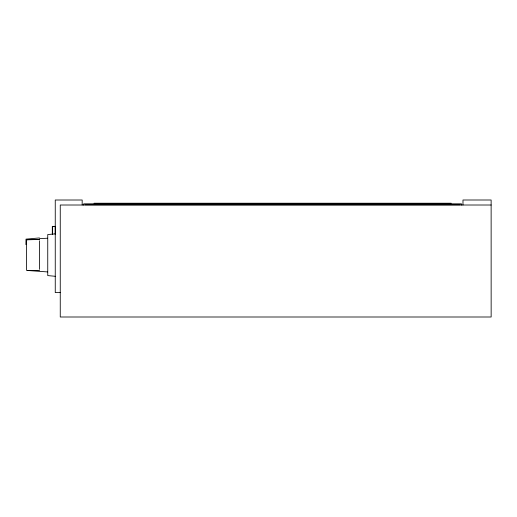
<?xml version="1.0" encoding="UTF-8"?>
<svg xmlns="http://www.w3.org/2000/svg" width="517" height="517" viewBox="0 0 517 517"><rect width="100%" height="100%" fill="white"/><g stroke="black" fill="none" stroke-linecap="round" stroke-linejoin="round"><path stroke-width="0.78" d="M55.248 234.291L55.254 226.595L52.307 226.595L52.307 234.291M25.915 244.625L26.005 239.138L39.428 237.93M52.307 226.595L55.254 226.284M27.026 239.701L26.503 240.101L27.026 239.739L39.609 239.526L27.026 239.701L26.503 240.095L26.503 270.048M55.248 233.865L47.745 234.55L47.745 275.593L55.248 276.285M39.609 238.654L47.642 238.214M93.991 203.226L451.199 203.226M85.079 204.771L460.117 204.771M491.15 205.01L60.256 205.01L60.256 316.999L491.15 316.999L491.131 200.001L462.98 200.001L462.98 205.01M27.013 270.443L39.609 270.449M60.256 292.583L55.254 292.583L55.254 200.008L82.171 200.008L82.171 205.01M47.642 271.929L27.026 270.449M461.481 205.087L461.481 203.827L83.709 203.827L83.709 205.087M52.624 226.284L52.624 234.291M39.609 240.773L39.609 269.37"/></g></svg>
